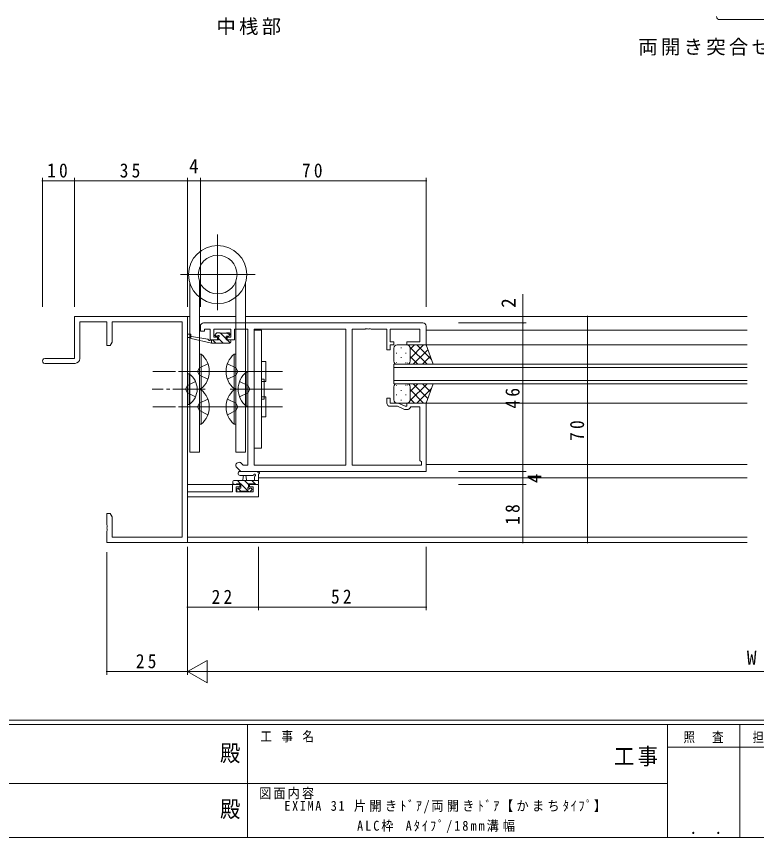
# Model space of a CAD drawing. Units: millimetres on the paper. Extents: x -397 to 397, y -282 to 282.
# Drawn here: x -80.5 to 148.9, y -282.1 to -27.7 of the extents above; entities that cross this region are included whole.
import ezdxf
from ezdxf.enums import TextEntityAlignment as Align

# ---------------------------------------------------------------- set-up
doc = ezdxf.new("R2010")
doc.units = ezdxf.units.MM
doc.linetypes.add('USER2', pattern=[13, 10, -1, 1, -1])
doc.linetypes.add('USER4', pattern=[4, 3, -1])
for name, color, linetype, lineweight in [('0-1_YKK_ZWAK', 7, 'Continuous', 18), ('0-3_YKK_11', 7, 'Continuous', 18), ('0-4_YKK_12', 2, 'Continuous', 18), ('0-5_YKK_13', 4, 'Continuous', 18), ('0-6_YKK_D', 6, 'Continuous', 18)]:
    doc.layers.add(name, color=color, linetype=linetype, lineweight=lineweight)
doc.layers.add('0-2_USER1', color=7, linetype='Continuous')
doc.styles.add('ＭＳ ゴシック', font='')
doc.styles.get('ＭＳ ゴシック').set_extended_font_data('MS Gothic')

msp = doc.modelspace()

# ---------------------------------------------------------------- linework, layer by layer
at = {"layer": '0-1_YKK_ZWAK'}
for p, q in [((376.092, -245.688), (-393.908, -245.688)), ((338.292, -247.088), (-393.908, -247.088)), ((-8.908, -247.088), (-8.908, -282.088)), ((121.292, -247.088), (121.292, -282.088)), ((143.692, -247.088), (143.692, -282.088)), ((189.476, -254.087), (121.292, -254.087)), ((-136.308, -265.287), (-7.508, -265.287)), ((-7.508, -265.287), (121.292, -265.287)), ((-393.908, -282.088), (338.292, -282.088))]:
    msp.add_line(p, q, dxfattribs=at)
at = {"layer": '0-3_YKK_11'}
for p, q in [((137.516, -28.721), (154.516, -28.721)), ((-62.484, -120.688), (-27.484, -120.688)), ((-62.484, -133.688), (-62.484, -120.688)), ((-27.484, -120.688), (-27.484, -126.188)), ((-60.854, -122.318), (-60.854, -133.688)), ((-52.484, -122.318), (-60.854, -122.318)), ((-52.484, -129.688), (-52.484, -122.318)), ((-50.854, -122.318), (-50.854, -128.596)), ((-29.114, -122.318), (-50.854, -122.318)), ((-29.114, -189.058), (-29.114, -122.318)), ((-23.484, -123.688), (-23.484, -125.188)), ((45.516, -122.688), (-22.484, -122.688)), ((-22.184, -124.618), (-20.484, -124.618)), ((-22.184, -125.188), (-22.184, -124.618)), ((-20.484, -124.618), (-20.484, -127.888)), ((-19.284, -124.618), (-14.084, -124.618)), ((-19.284, -127.088), (-19.284, -124.618)), ((-14.084, -124.618), (-14.084, -127.088)), ((-12.884, -124.618), (-8.784, -124.618)), ((-12.884, -127.888), (-12.884, -124.618)), ((-8.784, -124.618), (-8.784, -166.758)), ((-6.854, -124.618), (-6.854, -166.758)), ((21.586, -124.618), (-6.854, -124.618)), ((21.586, -166.758), (21.586, -124.618)), ((21.586, -166.758), (21.586, -124.618)), ((23.516, -124.618), (27.557, -124.618)), ((23.516, -166.758), (23.516, -124.618)), ((27.557, -124.618), (27.741, -124.498)), ((27.741, -124.498), (28.291, -124.498)), ((28.291, -124.498), (28.474, -124.618)), ((28.474, -124.618), (28.557, -124.618)), ((28.557, -124.618), (28.741, -124.498)), ((28.741, -124.498), (29.291, -124.498)), ((29.291, -124.498), (29.474, -124.618)), ((29.474, -124.618), (34.316, -124.618)), ((34.316, -124.618), (34.316, -130.988)), ((35.316, -124.618), (44.586, -124.618)), ((35.316, -128.488), (35.316, -124.618)), ((44.586, -124.618), (44.586, -128.488)), ((46.516, -129.488), (46.516, -123.688)), ((-27.484, -126.188), (-26.484, -126.188)), ((-26.484, -126.188), (-26.484, -127.188)), ((-23.484, -125.188), (-22.184, -125.188)), ((-18.184, -127.088), (-19.284, -127.088)), ((-18.184, -127.888), (-18.184, -127.088)), ((-15.184, -127.088), (-15.184, -127.888)), ((-14.084, -127.088), (-15.184, -127.088)), ((-51.484, -129.688), (-52.484, -129.688)), ((-50.854, -128.596), (-51.484, -129.688)), ((-27.484, -127.188), (-27.484, -174.958)), ((-26.484, -127.188), (-27.484, -127.188)), ((-20.484, -127.888), (-18.184, -127.888)), ((-15.184, -127.888), (-12.884, -127.888)), ((36.516, -128.488), (35.316, -128.488)), ((35.316, -129.488), (36.516, -129.488)), ((35.316, -130.988), (35.316, -129.488)), ((36.516, -129.488), (36.516, -128.488)), ((40.516, -128.488), (40.516, -129.488)), ((44.586, -128.488), (40.516, -128.488)), ((40.516, -129.488), (46.516, -129.488)), ((34.316, -130.988), (35.316, -130.988)), ((-71.734, -133.688), (-62.484, -133.688)), ((-62.354, -135.188), (-71.734, -135.188)), ((34.316, -145.988), (34.316, -147.488)), ((35.316, -145.988), (34.316, -145.988)), ((35.316, -147.488), (35.316, -145.988)), ((37.871, -147.488), (35.316, -147.488)), ((40.016, -148.488), (37.871, -147.488)), ((40.516, -147.488), (40.516, -148.488)), ((46.516, -147.488), (40.516, -147.488)), ((46.516, -168.688), (46.516, -147.488)), ((35.316, -148.488), (37.649, -148.488)), ((37.649, -148.488), (39.593, -149.394)), ((40.516, -148.488), (40.016, -148.488)), ((40.016, -149.488), (40.676, -149.488)), ((41.542, -148.988), (41.716, -148.688)), ((41.716, -148.688), (44.586, -148.688)), ((44.586, -148.688), (44.586, -165.258)), ((44.586, -165.258), (45.016, -165.688)), ((-12.202, -167.47), (-10.984, -168.688)), ((-10.185, -166.758), (-10.837, -166.106)), ((-8.784, -166.758), (-10.185, -166.758)), ((-6.854, -166.758), (21.586, -166.758)), ((45.016, -166.758), (23.516, -166.758)), ((45.016, -165.688), (45.016, -166.758)), ((-10.984, -168.688), (46.516, -168.688)), ((-13.584, -172.688), (-11.284, -172.688)), ((-13.584, -174.958), (-13.584, -172.688)), ((-11.284, -172.688), (-11.284, -173.488)), ((-8.284, -172.688), (-5.484, -172.688)), ((-8.284, -173.488), (-8.284, -172.688)), ((-5.484, -172.688), (-5.484, -176.588)), ((-27.484, -174.958), (-13.584, -174.958)), ((-12.384, -173.488), (-12.384, -174.958)), ((-11.284, -173.488), (-12.384, -173.488)), ((-12.384, -174.958), (-7.114, -174.958)), ((-7.114, -173.488), (-8.284, -173.488)), ((-7.114, -174.958), (-7.114, -173.488)), ((-27.484, -176.588), (-27.484, -190.688)), ((-5.484, -176.588), (-27.484, -176.588)), ((-52.484, -181.688), (-51.484, -181.688)), ((-52.484, -185.229), (-52.484, -181.688)), ((-51.484, -181.688), (-50.854, -182.779)), ((-50.854, -182.779), (-50.854, -189.058)), ((-52.364, -185.413), (-52.484, -185.229)), ((-52.364, -185.963), (-52.364, -185.413)), ((-52.484, -186.146), (-52.364, -185.963)), ((-52.484, -186.229), (-52.484, -186.146)), ((-52.364, -186.413), (-52.484, -186.229)), ((-52.484, -187.146), (-52.364, -186.963)), ((-52.484, -190.688), (-52.484, -187.146)), ((-52.364, -186.963), (-52.364, -186.413)), ((-27.484, -190.688), (-52.484, -190.688)), ((-50.854, -189.058), (-29.114, -189.058))]:
    msp.add_line(p, q, dxfattribs=at)
for centre, radius, start, end in [((137.516, -27.721), 1, 180.00001, 269.99999), ((-22.484, -123.688), 1, 90.00001, 179.99999), ((45.516, -123.688), 1, 0.00001, 89.99999), ((-71.734, -134.438), 0.75, 89.99999, 270.00001), ((-62.354, -133.688), 1.5, 270.00001, 359.99999), ((35.316, -147.488), 1, 180.00001, 269.99999), ((40.016, -148.488), 1, 245.00003, 270.00001), ((40.676, -148.488), 1, 269.99997, 330), ((-11.519, -166.788), 0.965, 44.99999, 225.00001)]:
    msp.add_arc(centre, radius, start, end, dxfattribs=at)
at = {"layer": '0-4_YKK_12'}
for p, q in [((-27.484, -120.688), (-27.484, -190.688)), ((-26.734, -120.688), (-27.484, -120.688)), ((-12.534, -120.688), (-23.734, -120.688)), ((146.016, -120.688), (-9.534, -120.688)), ((146.016, -124.888), (46.516, -124.888)), ((46.516, -129.488), (146.016, -129.488)), ((36.516, -141.488), (36.516, -135.488)), ((36.516, -135.488), (146.016, -135.488)), ((146.016, -136.488), (36.516, -136.488)), ((36.516, -140.488), (146.016, -140.488)), ((146.016, -141.488), (36.516, -141.488)), ((46.516, -147.488), (146.016, -147.488)), ((146.016, -166.488), (46.516, -166.488)), ((-13.084, -172.688), (-27.484, -172.688)), ((146.016, -170.688), (-5.484, -170.688)), ((146.016, -189.058), (-27.484, -189.058)), ((146.016, -190.688), (-27.484, -190.688))]:
    msp.add_line(p, q, dxfattribs=at)
at = {"layer": '0-5_YKK_13'}
for p, q in [((-18.134, -95.283), (-18.134, -118.71)), ((-6.53, -107.688), (-29.612, -107.688)), ((-26.734, -110.341), (-26.734, -162.688)), ((-23.734, -114.733), (-23.734, -109.842)), ((-12.534, -114.733), (-12.534, -109.842)), ((-9.534, -110.341), (-9.534, -162.688)), ((-23.734, -162.688), (-23.734, -114.733)), ((-21.195, -127.707), (-26.234, -126.892)), ((-18.962, -126.375), (-18.55, -126.788)), ((-18.397, -125.776), (-18.897, -126.276)), ((-18.684, -126.788), (-18.345, -126.788)), ((-17.584, -125.688), (-18.184, -125.688)), ((-15.384, -125.888), (-17.384, -125.888)), ((-17.204, -125.888), (-15.484, -127.608)), ((-15.484, -126.788), (-14.684, -126.788)), ((-15.484, -127.888), (-15.484, -126.788)), ((-14.684, -125.688), (-15.184, -125.688)), ((-15.159, -125.688), (-14.384, -126.463)), ((-14.384, -126.488), (-14.384, -125.988)), ((-6.854, -124.888), (-6.854, -161.488)), ((-4.555, -124.888), (-6.854, -124.888)), ((-4.555, -161.488), (-4.555, -124.888)), ((-20.082, -128.888), (-26.348, -127.48)), ((-20.082, -127.888), (-20.169, -127.874)), ((-20.082, -128.888), (-20.082, -127.888)), ((-17.884, -127.888), (-20.082, -127.888)), ((-14.384, -128.888), (-20.082, -128.888)), ((-19.695, -127.888), (-18.695, -128.888)), ((-17.884, -127.249), (-17.884, -127.888)), ((-17.884, -127.453), (-16.45, -128.888)), ((-14.384, -127.888), (-15.484, -127.888)), ((-15.204, -127.888), (-14.241, -128.851)), ((-14.084, -128.588), (-14.084, -128.188)), ((40.516, -129.488), (37.516, -129.488)), ((46.516, -129.488), (40.516, -129.488)), ((40.778, -129.488), (40.829, -129.538)), ((41.516, -130.816), (42.844, -129.488)), ((41.516, -133.645), (45.673, -129.488)), ((43.607, -129.488), (48.132, -134.012)), ((46.435, -129.488), (46.56, -129.613)), ((48.658, -135.488), (46.516, -129.488)), ((36.516, -134.488), (36.516, -130.488)), ((37.351, -132.106), (37.351, -131.906)), ((38.766, -130.491), (38.766, -130.291)), ((40.181, -132.106), (40.181, -131.906)), ((41.465, -130.175), (46.778, -135.488)), ((41.516, -134.488), (41.516, -130.488)), ((41.516, -130.488), (41.516, -134.488)), ((42.501, -135.488), (47.038, -130.951)), ((-23.734, -132.388), (-23.734, -142.988)), ((-23.226, -132.388), (-23.734, -132.388)), ((-23.226, -132.388), (-23.226, -142.988)), ((-13.043, -132.388), (-13.043, -142.988)), ((-13.043, -132.388), (-12.534, -132.388)), ((-12.534, -132.388), (-12.534, -142.988)), ((-4.555, -134.588), (-3.155, -134.588)), ((-3.155, -134.588), (-3.155, -140.788)), ((38.766, -133.521), (38.766, -133.321)), ((41.516, -133.053), (43.95, -135.488)), ((45.33, -135.488), (47.782, -133.035)), ((37.351, -135.074), (37.351, -134.936)), ((40.516, -135.488), (37.516, -135.488)), ((40.181, -135.088), (40.181, -134.936)), ((48.658, -135.488), (40.516, -135.488)), ((40.704, -135.07), (40.722, -135.088)), ((-21.539, -137.688), (-29.516, -137.688)), ((-27.484, -147.938), (-27.484, -138.438)), ((-26.976, -138.438), (-27.484, -138.438)), ((-26.976, -147.938), (-26.976, -138.438)), ((-14.73, -137.688), (-6.753, -137.688)), ((-9.293, -137.888), (-9.293, -148.488)), ((-9.293, -137.888), (-8.784, -137.888)), ((-8.784, -137.888), (-8.784, -148.488)), ((-4.555, -140.088), (-3.755, -140.088)), ((-4.555, -140.788), (-3.155, -140.788)), ((37.351, -141.901), (37.351, -142.039)), ((40.516, -141.488), (37.516, -141.488)), ((40.181, -141.888), (40.181, -142.039)), ((48.658, -141.488), (40.516, -141.488)), ((40.704, -141.906), (40.722, -141.888)), ((41.465, -146.801), (46.778, -141.488)), ((41.516, -143.922), (43.95, -141.488)), ((42.501, -141.488), (47.038, -146.025)), ((45.33, -141.488), (47.782, -143.941)), ((48.658, -141.488), (46.516, -147.488)), ((-23.226, -142.988), (-23.734, -142.988)), ((-23.734, -143.388), (-23.734, -153.988)), ((-23.226, -143.388), (-23.734, -143.388)), ((-23.226, -143.388), (-23.226, -153.988)), ((-13.043, -142.988), (-12.534, -142.988)), ((-13.043, -143.388), (-13.043, -153.988)), ((-13.043, -143.388), (-12.534, -143.388)), ((-12.534, -143.388), (-12.534, -153.988)), ((36.516, -142.488), (36.516, -146.488)), ((37.351, -144.869), (37.351, -145.069)), ((38.766, -143.454), (38.766, -143.654)), ((40.181, -144.869), (40.181, -145.069)), ((41.516, -142.488), (41.516, -146.488)), ((41.516, -146.488), (41.516, -142.888)), ((41.516, -143.331), (45.673, -147.488)), ((43.607, -147.488), (48.132, -142.963)), ((-4.555, -145.588), (-3.155, -145.588)), ((-3.155, -145.588), (-3.155, -151.788)), ((40.516, -147.488), (37.516, -147.488)), ((38.766, -146.484), (38.766, -146.684)), ((46.516, -147.488), (40.516, -147.488)), ((40.778, -147.488), (40.829, -147.437)), ((41.516, -146.159), (42.844, -147.488)), ((46.435, -147.488), (46.56, -147.363)), ((-21.539, -148.688), (-29.516, -148.688)), ((-26.976, -147.938), (-27.484, -147.938)), ((-14.73, -148.688), (-6.753, -148.688)), ((-9.293, -148.488), (-8.784, -148.488)), ((-4.555, -151.788), (-3.155, -151.788)), ((-23.226, -153.988), (-23.734, -153.988)), ((-13.043, -153.988), (-12.534, -153.988)), ((-26.734, -162.688), (-23.734, -162.688)), ((-4.555, -161.488), (-6.854, -161.488)), ((-11.209, -168.688), (-6.047, -168.688)), ((-11.209, -169.888), (-7.248, -169.89)), ((-10.381, -171.488), (-10.279, -170.343)), ((-9.181, -171.488), (-9.283, -170.343)), ((-6.681, -170.307), (-6.681, -171.488)), ((-5.481, -172.388), (-5.481, -169.707)), ((-13.381, -171.788), (-13.381, -172.388)), ((-13.381, -172.367), (-13.061, -172.688)), ((-5.481, -171.488), (-13.081, -171.488)), ((-13.081, -172.688), (-12.481, -172.688)), ((-12.281, -172.488), (-10.981, -172.488)), ((-12.016, -171.488), (-11.016, -172.488)), ((-10.981, -172.488), (-10.981, -173.888)), ((-10.981, -172.522), (-8.516, -174.988)), ((-9.771, -171.488), (-8.581, -172.677)), ((-8.581, -172.488), (-6.581, -172.488)), ((-8.581, -173.427), (-8.581, -172.488)), ((-7.525, -171.488), (-6.325, -172.688)), ((-6.381, -172.688), (-5.781, -172.688)), ((-12.181, -174.188), (-12.181, -174.688)), ((-10.981, -173.888), (-11.881, -173.888)), ((-11.881, -174.988), (-11.381, -174.988)), ((-11.861, -173.888), (-10.961, -174.788)), ((-11.181, -174.788), (-9.081, -174.788)), ((-8.881, -174.988), (-8.281, -174.988)), ((-7.781, -173.888), (-8.12, -173.888)), ((-8.069, -174.9), (-7.569, -174.4))]:
    msp.add_line(p, q, dxfattribs=at)
at = {"layer": '0-5_YKK_13', "linetype": 'USER4'}
for p, q in [((-23.74, -136.543), (-24.348, -137.688)), ((-21.166, -135.288), (-23.74, -136.543)), ((-15.103, -135.288), (-12.529, -136.543)), ((-12.529, -136.543), (-11.921, -137.688)), ((-23.74, -138.833), (-24.348, -137.688)), ((-21.166, -140.088), (-23.74, -138.833)), ((-15.103, -140.088), (-12.529, -138.833)), ((-12.529, -138.833), (-11.921, -137.688)), ((-27.455, -142.043), (-28.064, -143.188)), ((-24.984, -140.838), (-27.455, -142.043)), ((-11.353, -140.788), (-8.779, -142.043)), ((-8.779, -142.043), (-8.171, -143.188)), ((-27.455, -144.333), (-28.064, -143.188)), ((-24.984, -145.538), (-27.455, -144.333)), ((-11.353, -145.588), (-8.779, -144.333)), ((-8.779, -144.333), (-8.171, -143.188)), ((-21.166, -146.288), (-23.74, -147.543)), ((-15.103, -146.288), (-12.529, -147.543)), ((-23.74, -147.543), (-24.348, -148.688)), ((-23.74, -149.833), (-24.348, -148.688)), ((-21.166, -151.088), (-23.74, -149.833)), ((-15.103, -151.088), (-12.529, -149.833)), ((-12.529, -147.543), (-11.921, -148.688)), ((-12.529, -149.833), (-11.921, -148.688))]:
    msp.add_line(p, q, dxfattribs=at)
at = {"layer": '0-5_YKK_13', "linetype": 'USER2'}
for p, q in [((-18.234, -137.688), (-38.234, -137.688)), ((-18.034, -137.688), (1.966, -137.688)), ((-11.222, -137.688), (-0.549, -137.688)), ((-21.984, -143.188), (-38.414, -143.188)), ((-14.284, -143.188), (1.966, -143.188)), ((-11.222, -143.188), (-0.549, -143.188)), ((-18.234, -148.688), (-38.234, -148.688)), ((-18.034, -148.688), (1.966, -148.688)), ((-11.222, -148.688), (-0.549, -148.688))]:
    msp.add_line(p, q, dxfattribs=at)
at = {"layer": '0-5_YKK_13'}
for points in [[(-9.534, -162.688), (-12.534, -162.688), (-12.534, -114.733)], [(-4.555, -146.288), (-3.755, -146.288), (-3.755, -140.088)]]:
    msp.add_lwpolyline(points, dxfattribs=at)
for radius in [9, 6]:
    msp.add_circle((-18.134, -107.688), radius, dxfattribs=at)
for centre, radius, start, end in [((-26.282, -127.188), 0.3, 80.80246, 257.34138), ((-18.684, -126.488), 0.3, 135, 270), ((-18.184, -125.988), 0.3, 90, 135), ((-18.345, -126.488), 0.3, 270, 326.94427), ((-17.884, -126.788), 0.25, 303.05573, 146.94427), ((-17.584, -127.249), 0.3, 123.05573, 180), ((-17.584, -125.888), 0.2, 0, 90), ((-15.184, -125.888), 0.2, 90, 180), ((-14.684, -125.988), 0.3, 0, 90), ((-14.684, -126.488), 0.3, 270, 0), ((-21.243, -128.004), 0.3, 20.80246, 80.80246), ((-20.682, -127.791), 0.3, 200.80246, 320.80246), ((-20.217, -128.17), 0.3, 80.80246, 140.80246), ((-14.384, -128.188), 0.3, 0, 90), ((-14.384, -128.588), 0.3, 270, 0), ((37.516, -130.488), 1, 90, 180), ((40.516, -130.488), 1, 0, 90), ((40.516, -130.488), 1, 0, 89.9999), ((-27.618, -137.688), 6.884, 309.65098, 50.34902), ((-8.651, -137.688), 6.884, 129.65098, 230.34902), ((37.516, -134.488), 1, 180, 270), ((40.516, -134.488), 1, 270, 0), ((-30.259, -143.188), 5.774, 304.65097, 55.34903), ((-4.901, -143.188), 6.884, 129.65098, 230.34902), ((37.516, -142.488), 1, 90, 180), ((40.516, -142.488), 1, 0, 90), ((-27.618, -148.688), 6.884, 309.65098, 50.34902), ((-8.651, -148.688), 6.884, 129.65098, 230.34902), ((37.516, -146.488), 1, 180, 270), ((40.516, -146.488), 1, 270, 0), ((40.516, -146.488), 1, 270.0001, 0), ((-11.209, -169.288), 0.6, 89.95977, 269.95977), ((-9.781, -170.388), 0.5, 5.09207, 174.90793), ((-7.248, -169.59), 0.3, 269.95977, 340.81024), ((-6.681, -169.788), 0.3, 300, 160.81024), ((-6.381, -170.307), 0.3, 120, 180), ((-6.047, -168.988), 0.3, 40.52878, 90), ((-5.591, -168.598), 0.3, 220.52878, 280.52878), ((-5.481, -169.188), 0.3, 300, 100.52878), ((-5.181, -169.707), 0.3, 120, 180), ((-13.081, -171.788), 0.3, 90, 180), ((-13.081, -172.388), 0.3, 180, 270), ((-12.481, -172.488), 0.2, 270, 0), ((-6.381, -172.488), 0.2, 180, 270), ((-5.781, -172.388), 0.3, 270, 0), ((-11.881, -174.188), 0.3, 90, 180), ((-11.881, -174.688), 0.3, 180, 270), ((-11.381, -174.788), 0.2, 270, 0), ((-8.881, -174.788), 0.2, 180, 270), ((-8.581, -173.888), 0.25, 123.05573, 326.94427), ((-8.881, -173.427), 0.3, 303.05573, 0), ((-8.12, -174.188), 0.3, 90, 146.94427), ((-8.281, -174.688), 0.3, 270, 315), ((-7.781, -174.188), 0.3, 315, 90)]:
    msp.add_arc(centre, radius, start, end, dxfattribs=at)
at = {"layer": '0-6_YKK_D'}
for p, q in [((-72.484, -117.688), (-72.484, -77.688)), ((-72.484, -78.688), (-62.484, -78.688)), ((-62.484, -117.688), (-62.484, -77.688)), ((-62.484, -117.688), (-62.484, -77.688)), ((-62.484, -78.688), (-27.484, -78.688)), ((-27.484, -117.688), (-27.484, -77.688)), ((-27.484, -117.688), (-27.484, -77.688)), ((-23.484, -78.688), (-27.484, -78.688)), ((-23.484, -117.688), (-23.484, -77.688)), ((-23.484, -117.688), (-23.484, -77.688)), ((-23.484, -78.688), (46.516, -78.688)), ((46.516, -117.688), (46.516, -77.688)), ((76.516, -120.688), (76.516, -113.788)), ((56.516, -120.688), (97.516, -120.688)), ((56.516, -120.688), (77.516, -120.688)), ((76.516, -122.688), (76.516, -120.688)), ((96.516, -120.688), (96.516, -190.688)), ((56.516, -122.688), (77.516, -122.688)), ((56.516, -122.688), (77.516, -122.688)), ((76.516, -122.688), (76.516, -168.688)), ((56.516, -168.688), (77.516, -168.688)), ((56.516, -168.688), (77.516, -168.688)), ((76.516, -168.688), (76.516, -172.688)), ((56.516, -172.688), (77.516, -172.688)), ((56.516, -172.688), (77.516, -172.688)), ((76.516, -172.688), (76.516, -190.688)), ((56.516, -190.688), (97.516, -190.688)), ((56.516, -190.688), (77.516, -190.688)), ((-27.484, -192.058), (-27.484, -231.688)), ((-27.484, -192.058), (-27.484, -211.688)), ((-5.484, -192.058), (-5.484, -211.688)), ((-5.484, -192.058), (-5.484, -211.688)), ((46.516, -192.058), (46.516, -211.688)), ((-52.484, -193.688), (-52.484, -231.688)), ((-27.484, -193.688), (-27.484, -231.688)), ((-5.484, -210.688), (-27.484, -210.688)), ((46.516, -210.688), (-5.484, -210.688)), ((-27.484, -230.688), (-21.422, -227.188)), ((-21.422, -234.188), (-21.422, -227.188)), ((-27.484, -230.688), (-52.484, -230.688)), ((-27.484, -230.688), (-15.36, -230.688)), ((-27.484, -230.688), (-21.422, -234.188)), ((-20.484, -230.688), (315.516, -230.688))]:
    msp.add_line(p, q, dxfattribs=at)
for centre, start, end in [((-72.484, -78.688), 0, 180), ((-72.484, -78.688), 180, 0), ((-62.484, -78.688), 0, 180), ((-62.484, -78.688), 0, 180), ((-62.484, -78.688), 180, 0), ((-62.484, -78.688), 180, 0), ((-27.484, -78.688), 0, 180), ((-27.484, -78.688), 0, 180), ((-27.484, -78.688), 180, 0), ((-27.484, -78.688), 180, 0), ((-23.484, -78.688), 0, 180), ((-23.484, -78.688), 0, 180), ((-23.484, -78.688), 180, 0), ((-23.484, -78.688), 180, 0), ((46.516, -78.688), 0, 180), ((46.516, -78.688), 180, 0), ((76.516, -120.688), 90, 270), ((76.516, -120.688), 270, 90), ((96.516, -120.688), 90, 270), ((96.516, -120.688), 270, 90), ((76.516, -122.688), 90, 270), ((76.516, -122.688), 90, 270), ((76.516, -122.688), 270, 90), ((76.516, -122.688), 270, 90), ((76.516, -168.688), 90, 270), ((76.516, -168.688), 90, 270), ((76.516, -168.688), 270, 90), ((76.516, -168.688), 270, 90), ((76.516, -172.688), 90, 270), ((76.516, -172.688), 90, 270), ((76.516, -172.688), 270, 90), ((76.516, -172.688), 270, 90), ((76.516, -190.688), 90, 270), ((76.516, -190.688), 270, 90), ((96.516, -190.688), 90, 270), ((96.516, -190.688), 270, 90), ((-27.484, -210.688), 0, 180), ((-27.484, -210.688), 180, 0), ((-5.484, -210.688), 0, 180), ((-5.484, -210.688), 0, 180), ((-5.484, -210.688), 180, 0), ((-5.484, -210.688), 180, 0), ((46.516, -210.688), 0, 180), ((46.516, -210.688), 180, 0), ((-52.484, -230.688), 0, 180), ((-52.484, -230.688), 180, 0)]:
    msp.add_arc(centre, 0.106, start, end, dxfattribs=at)

# ---------------------------------------------------------------- texts
at = {"layer": '0-1_YKK_ZWAK', "style": 'ＭＳ ゴシック', "width": 0.9}
for p in [(-17.39, -260.044), (-17.39, -277.365)]:
    msp.add_text('殿', height=5.132, dxfattribs=at).set_placement(p, align=Align.BOTTOM_LEFT)
at = {"layer": '0-1_YKK_ZWAK', "attachment_point": 7, "style": 'ＭＳ ゴシック'}
for s, insert, char_height in [('\\T1.22;\\W0.85;工\\~事\\~名', (-4.896, -252.62), 3.079), ('\\T1.24;\\W0.85;照\\~\\~査', (126.281, -252.868), 3.079), ('\\T1.24;\\W0.85;担\\~\\~当', (147.646, -252.868), 3.079), ('\\T1.17;\\W0.9;工事', (104.723, -260.044), 5.132), ('\\T1.17;\\W0.9;図面内容', (-5.291, -270.236), 3.079), ('\\T1.24;\\W0.85;\\~．\\~．', (125.747, -281.034), 3.592)]:
    msp.add_mtext(s, dxfattribs=dict(at, insert=insert, char_height=char_height))
at = {"layer": '0-2_USER1', "attachment_point": 7, "style": 'ＭＳ ゴシック'}
for s, insert, char_height in [('\\T1.17;中桟部', (-18.518, -33.52), 4.399), ('\\T1.17;両開き突合せかまち部', (112.279, -39.832), 4.399), ('\\T1.27;\\W0.9;EXIMA\\~31\\~片開きﾄﾞｱ/両開きﾄﾞｱ【かまちﾀｲﾌﾟ】', (2.549, -274.537), 3.079), ('\\T1.33;\\W0.9;ALC枠\\~Aﾀｲﾌﾟ/18mm溝幅', (25.089, -280.712), 3.079)]:
    msp.add_mtext(s, dxfattribs=dict(at, insert=insert, char_height=char_height))
at = {"layer": '0-6_YKK_D', "color": 7, "style": 'ＭＳ ゴシック'}
for s, p in [('4', (-27.014, -77.622)), ('W', (145.916, -229.888))]:
    msp.add_text(s, height=4.399, dxfattribs=at).set_placement(p, align=Align.BOTTOM_LEFT)
for s, p in [('2', (75.516, -117.988)), ('4', (83.516, -172.288))]:
    msp.add_text(s, height=4.399, rotation=90, dxfattribs=at).set_placement(p, align=Align.BOTTOM_LEFT)
at = {"layer": '0-6_YKK_D', "color": 7, "char_height": 4.399, "attachment_point": 7, "style": 'ＭＳ ゴシック'}
for s, insert in [('\\T1.37;\\W0.9;10', (-71.004, -77.688)), ('\\T1.37;\\W0.9;35', (-48.504, -77.688)), ('\\T1.37;\\W0.9;70', (7.996, -77.688)), ('\\T1.37;\\W0.9;22', (-20.004, -209.688)), ('\\T1.37;\\W0.9;52', (16.996, -209.688)), ('\\T1.37;\\W0.9;25', (-43.504, -229.688))]:
    msp.add_mtext(s, dxfattribs=dict(at, insert=insert))
at = {"layer": '0-6_YKK_D', "color": 7, "char_height": 4.399, "attachment_point": 7, "rotation": 90, "style": 'ＭＳ ゴシック'}
for s, insert in [('\\T1.37;\\W0.9;46', (75.516, -149.208)), ('\\T1.37;\\W0.9;70', (95.516, -159.208)), ('\\T1.37;\\W0.9;18', (75.516, -185.208))]:
    msp.add_mtext(s, dxfattribs=dict(at, insert=insert))

doc.saveas('drawing.dxf')
